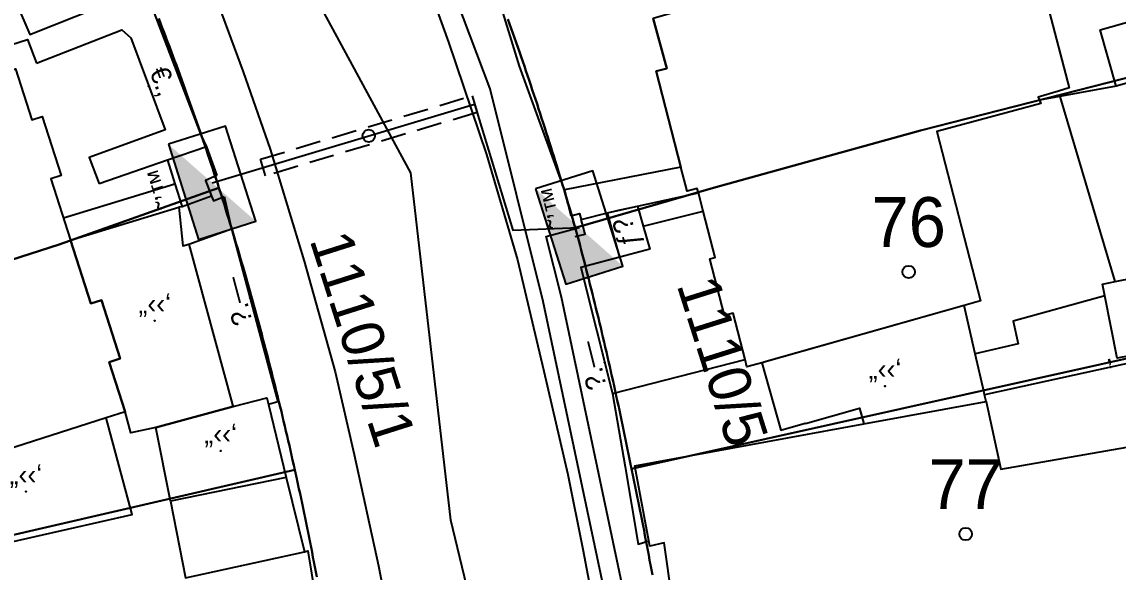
# Model space of a CAD drawing. Header units: metres. Extents: x 218299 to 220222, y 572714 to 574340.
# Drawn here: x 218975.61 to 219019.54, y 573641.8 to 573663.87 of the extents above; entities that cross this region are included whole.
import ezdxf
from ezdxf.enums import TextEntityAlignment as Align

# ---------------------------------------------------------------- set-up
doc = ezdxf.new("R2010")
doc.units = ezdxf.units.M
doc.header["$MEASUREMENT"] = 0
doc.linetypes.add('DASH15', pattern=[1.5, 1, -0.5])
for name, color, linetype in [('1602', 44, 'Continuous'), ('1603', 44, 'Continuous'), ('6151', 102, 'CABLEUNDEXIST03'), ('6261', 7, 'Continuous'), ('6701', 7, 'DASH15'), ('6916', 7, 'Continuous'), ('A_POINTS', 2, 'Continuous'), ('M2200', 253, 'Continuous'), ('M2207', 253, 'Continuous'), ('M2401', 7, 'Continuous'), ('M2404', 7, 'Continuous'), ('M2407', 253, 'Continuous'), ('M2408', 253, 'Continuous'), ('M2412', 253, 'Continuous'), ('M2420', 253, 'Continuous'), ('M2601', 253, 'Continuous'), ('M2602', 253, 'Continuous'), ('M2605', 253, 'Continuous'), ('M2612', 253, 'Continuous')]:
    doc.layers.add(name, color=color, linetype=linetype)
doc.styles.add('HEBTXT', font='HEBTXT')
doc.styles.add('MAVAT_HEBTXT', font='HEBTXT')
doc.linetypes.add('CABLEUNDEXIST03', pattern='A,3.5,[222,elecad.shx,S=0.01,R=0,X=0,Y=0],1.5', length=5)

# ---------------------------------------------------------------- blocks, each defined once
blk = doc.blocks.new('6261')
blk.add_lwpolyline([(-2, -1.2), (2, -1.2), (2, 1.2), (-2, 1.2)], close=True)
at = {"color": 0}
blk.add_solid([(2, 1.2), (-2, -1.2), (2, -1.2)], dxfattribs=at)
at = {"color": 0, "style": 'HEBTXT'}
blk.add_attdef('PIL_NAME', (2.689, 2.418), '', height=1.7, dxfattribs=at)
at = {"style": 'HEBTXT'}
blk.add_attdef('CAMUT_MONIM', (2.489, 0.218), '', height=1.7, dxfattribs=at)
at = {"color": 0, "style": 'HEBTXT', "flags": 1}
for tag, p in [('TYPE', (2.585, -1.773)), ('MAP_TYPE', (2.689, -3.782))]:
    blk.add_attdef(tag, p, '', height=1.7, dxfattribs=at)
blk = doc.blocks.new('6916')
at = {"layer": 'A_POINTS'}
blk.add_circle((0, 0), 0.25, dxfattribs=at)
at = {"color": 0, "style": 'HEBTXT'}
for tag, p in [('HTCH', (0.006, 3.527)), ('PIPE', (0.049, 1.33))]:
    blk.add_attdef(tag, text='', height=1.7, dxfattribs=at).set_placement(p, align=Align.MIDDLE_CENTER)
blk = doc.blocks.new('1603')
at = {"layer": 'A_POINTS'}
blk.add_circle((0, 0), 0.25, dxfattribs=at)
at = {"color": 0, "style": 'HEBTXT'}
blk.add_attdef('PARCEL_NUM', text='', height=2, dxfattribs=at).set_placement((0, 1), align=Align.CENTER)
at = {"color": 0, "style": 'HEBTXT', "flags": 1}
blk.add_attdef('LOT_NUM', text='', height=2, dxfattribs=at).set_placement((0, -2.5), align=Align.CENTER)
blk = doc.blocks.new('M2601')
blk.add_circle((0, 0), 0.025)
at = {"style": 'MAVAT_HEBTXT'}
blk.add_attdef('NAME', text='', height=0.8, dxfattribs=at).set_placement((0, 1.592), align=Align.MIDDLE)
blk = doc.blocks.new('M2602')
blk.add_circle((0, 0), 0.025)
at = {"style": 'MAVAT_HEBTXT'}
blk.add_attdef('NAME', text='', height=0.8, dxfattribs=at).set_placement((0, 1.592), align=Align.MIDDLE)
blk = doc.blocks.new('M2605')
blk.add_circle((0, 0), 0.025)
at = {"style": 'MAVAT_HEBTXT'}
blk.add_attdef('NAME', text='', height=0.8, dxfattribs=at).set_placement((0, 1.592), align=Align.MIDDLE)
blk = doc.blocks.new('M2612')
blk.add_circle((0, 0), 0.025)
at = {"style": 'MAVAT_HEBTXT'}
blk.add_attdef('NAME', text='', height=0.8, dxfattribs=at).set_placement((0, 1.592), align=Align.MIDDLE)
blk = doc.blocks.new('M2207')
blk.add_circle((0, 0), 0.025)
at = {"style": 'MAVAT_HEBTXT'}
blk.add_attdef('NAME', text='', height=0.8, dxfattribs=at).set_placement((0, 1.592), align=Align.MIDDLE)
blk = doc.blocks.new('M2412')
blk.add_circle((0, 0), 0.025)
at = {"style": 'MAVAT_HEBTXT'}
blk.add_attdef('NAME', text='', height=0.8, dxfattribs=at).set_placement((0, 1.592), align=Align.MIDDLE)
blk = doc.blocks.new('111')
at = {"layer": 'M2200'}
for points in [[(219016.711, 573664.544, 581.145), (219017.584, 573661.223, 581.145), (219017.147, 573661.093, 581.313), (219016.34, 573660.854, 581.625), (219016.395, 573660.724, 581.505), (219016.45, 573660.595, 581.385), (219012.28, 573659.472, 581.745), (219014.022, 573652.68, 581.505), (219013.375, 573652.496, 581.505), (219005.35, 573650.215, 581.505), (219005.334, 573650.21, 581.505), (219005.263, 573650.192, 581.505), (219004.665, 573650.038, 581.505), (219004.665, 573650.038, 581.505), (219004.59, 573650.329, 581.521), (219004.114, 573652.18, 581.625), (219003.768, 573652.091, 581.625), (219003.182, 573654.365, 581.625), (219003.388, 573654.418, 581.625), (219002.911, 573656.273, 581.705), (219002.72, 573657.015, 581.737), (219002.677, 573657.184, 581.745), (219002.272, 573657.079, 581.625), (219002.023, 573658.044, 581.577), (219001.032, 573661.894, 581.385), (219001.032, 573661.894, 581.385), (219001.458, 573662.004, 581.505), (219001.458, 573662.004, 581.505), (219000.912, 573664.004, 581.625)], [(219026.347, 573639.625, 581.505), (219019.528, 573638.535, 581.745), (219020.942, 573631.755, 581.385), (219016.669, 573630.978, 581.305), (219009.887, 573629.745, 581.18), (219007.991, 573629.4, 581.145), (219007.964, 573629.63, 581.145), (219003.765, 573628.755, 580.785), (219002.976, 573633.855, 580.905), (219002.976, 573633.855, 580.905), (219004.578, 573634.12, 581.025), (219004.207, 573636.484, 581.025), (219002.328, 573636.095, 581.025), (219002.301, 573636.284, 581.025), (219001.347, 573642.972, 581.025), (219000.77, 573642.844, 581.025), (219000.732, 573643.053, 581.025), (219000.174, 573646.06, 581.025), (219009.353, 573647.743, 581.103), (219014.251, 573648.641, 581.145), (219014.251, 573648.641, 581.145), (219014.841, 573645.936, 581.865), (219024.937, 573647.696, 581.386)]]:
    blk.add_polyline3d(points, dxfattribs=at)
blk.add_polyline3d([(218970.581, 573645.293, 581.865), (218966.176, 573659.046, 581.865), (218975.35, 573661.984, 581.865), (218976.005, 573659.938, 581.865), (218976.425, 573660.072, 581.865), (218977.182, 573657.708, 581.865), (218976.778, 573657.578, 581.865), (218977.566, 573655.116, 581.865), (218978.381, 573652.572, 581.865), (218978.381, 573652.572, 581.865), (218978.8, 573652.706, 581.865), (218978.8, 573652.706, 581.865), (218979.549, 573650.365, 581.865), (218979.549, 573650.365, 581.865), (218979.111, 573650.225, 581.865), (218979.111, 573650.225, 581.865), (218979.75, 573648.23, 581.865), (218979.75, 573648.23, 581.865), (218978.994, 573647.987, 581.865), (218971.329, 573645.533, 581.865), (218970.581, 573645.293, 581.865)], close=True, dxfattribs=at)
at = {"layer": 'M2207'}
for points in [[(219013.623, 573667.68, 581.385), (219000.912, 573664.004, 581.145), (219001.458, 573662.004, 581.145), (219001.032, 573661.894, 581.145), (219002.023, 573658.044, 581.145), (218997.36, 573657.129, 581.025), (218997.36, 573657.129, 581.025), (218995.547, 573662.091, 581.025), (218994.68, 573664.933, 581.025), (218994.834, 573664.976, 581.031), (218994.771, 573665.146, 581.031), (218994.808, 573665.16, 581.032), (219004.993, 573668.815, 581.265), (219005.027, 573668.679, 581.265), (219005.29, 573667.847, 581.265), (219012.797, 573670.535, 581.265)], [(219021.142, 573664.205, 580.905), (219021.142, 573664.205, 580.905), (219021.784, 573661.946, 580.905), (219021.784, 573661.946, 580.905), (219019.461, 573661.286, 581.505), (219019.461, 573661.286, 581.505), (219018.818, 573663.545, 581.505), (219021.142, 573664.205, 580.905)], [(218982.296, 573654.957, 581.745), (218984.055, 573648.504, 581.745), (218984.078, 573648.447, 581.745), (218980.977, 573647.595, 581.745), (218979.982, 573647.385, 581.745), (218979.75, 573648.23, 581.745), (218979.111, 573650.225, 581.745), (218979.549, 573650.365, 581.745), (218978.8, 573652.706, 581.745), (218978.381, 573652.572, 581.745), (218977.566, 573655.116, 581.145), (218981.9, 573656.44, 581.145), (218981.9, 573656.44, 581.145), (218982.062, 573654.886, 581.745), (218982.062, 573654.886, 581.745), (218982.296, 573654.957, 581.745)], [(219023.817, 573651.226, 581.385), (219019.501, 573650.378, 581.385), (219019.01, 573652.876, 580.982), (219018.916, 573653.353, 580.905), (219019.419, 573653.452, 580.905), (219023.232, 573654.201, 580.905), (219023.817, 573651.226, 581.385)], [(219013.375, 573652.496, 581.505), (219005.263, 573650.192, 581.505), (219006.028, 573647.499, 581.145), (219007.003, 573647.776, 581.145), (219007.007, 573647.764, 581.145), (219009.173, 573648.38, 580.905), (219009.353, 573647.743, 580.905), (219014.251, 573648.641, 580.905), (219014.189, 573648.91, 580.947), (219014.169, 573648.999, 580.96), (219013.815, 573650.562, 581.204)], [(218986.197, 573645.594, 580.185), (218981.574, 573644.643, 580.185), (218981.574, 573644.643, 580.185), (218980.977, 573647.595, 580.185), (218984.078, 573648.447, 580.185), (218985.426, 573648.788, 580.185), (218985.491, 573648.518, 580.185), (218986.197, 573645.594, 580.185), (218986.197, 573645.594, 580.185)], [(218978.994, 573647.987, 581.78), (218971.329, 573645.533, 581.78), (218972.25, 573642.34, 581.6), (218972.25, 573642.34, 581.6), (218980.033, 573644.106, 581.6)]]:
    blk.add_polyline3d(points, close=True, dxfattribs=at)
at = {"layer": 'M2401'}
for points in [[(218990.835, 573668.239, 578.565), (218992.708, 573663.05, 578.445), (218994.228, 573658.55, 578.445), (218995.47, 573654.323, 578.445), (218996.533, 573649.854, 578.325), (218997.487, 573645.717, 578.085), (218998.092, 573642.726, 578.085), (218998.692, 573639.547, 578.085)], [(218975.465, 573681.895, 578.743), (218977.028, 573679.15, 578.655), (218978.359, 573676.574, 578.609), (218979.62, 573673.963, 578.545), (218980.811, 573671.32, 578.463), (218981.929, 573668.647, 578.363), (218982.9, 573666.148, 578.254), (218984.476, 573661.861, 578.374), (218985.564, 573658.771, 578.254), (218986.919, 573654.273, 578.254), (218988.169, 573649.84, 578.014), (218988.926, 573646.519, 577.774), (218989.899, 573642.056, 577.774), (218990.702, 573637.894, 577.774), (218991.326, 573633.038, 577.774), (218991.745, 573628.968, 577.534), (218992.079, 573624.48, 577.414), (218992.213, 573621.648, 577.294), (218992.271, 573617.389, 577.183)]]:
    blk.add_polyline3d(points, dxfattribs=at)
at = {"layer": 'M2404'}
for points in [[(218990.835, 573668.239, 578.565), (218992.708, 573663.05, 578.445), (218994.228, 573658.55, 578.445), (218995.47, 573654.323, 578.445), (218996.533, 573649.854, 578.325), (218997.487, 573645.717, 578.085), (218998.092, 573642.726, 578.085), (218998.692, 573639.547, 578.085)], [(218975.465, 573681.895, 578.743), (218977.028, 573679.15, 578.655), (218978.359, 573676.574, 578.609), (218979.62, 573673.963, 578.545), (218980.811, 573671.32, 578.463), (218981.929, 573668.647, 578.363), (218982.9, 573666.148, 578.254), (218984.476, 573661.861, 578.374), (218985.564, 573658.771, 578.254), (218986.919, 573654.273, 578.254), (218988.169, 573649.84, 578.014), (218988.926, 573646.519, 577.774), (218989.899, 573642.056, 577.774), (218990.702, 573637.894, 577.774), (218991.326, 573633.038, 577.774), (218991.745, 573628.968, 577.534), (218992.079, 573624.48, 577.414), (218992.213, 573621.648, 577.294), (218992.271, 573617.389, 577.183)]]:
    blk.add_polyline3d(points, dxfattribs=at)
at = {"layer": 'M2407'}
for points in [[(218965.315, 573657.992, 579.47), (218964.783, 573659.546, 579.47), (218961.238, 573658.144, 579.5), (218960.939, 573658.808, 579.5), (218964.53, 573660.151, 579.47), (218964.435, 573660.366, 579.47), (218968.494, 573662.525, 579.38), (218971.749, 573663.69, 579.38), (218972.435, 573662.086, 579.35), (218975.841, 573663.168, 579.32), (218976.196, 573662.216, 579.32), (218976.196, 573662.216, 579.32)], [(219019.419, 573653.452, 578.662), (219017.212, 573660.874, 578.836)], [(219000.508, 573655.679, 579.022), (219002.911, 573656.273, 579.022)], [(219019.01, 573652.876, 578.738), (219015.34, 573651.869, 578.783), (219015.538, 573650.96, 578.783), (219013.815, 573650.562, 578.783)]]:
    blk.add_polyline3d(points, dxfattribs=at)
at = {"layer": 'M2408'}
for points in [[(218983.004, 573658.862, 578.333), (218983.42, 573657.711, 578.333)], [(218983.715, 573656.863, 578.333), (218984.017, 573655.575, 578.333)], [(218986.197, 573645.594, 577.973), (218986.933, 573642.618, 577.973)]]:
    blk.add_polyline3d(points, dxfattribs=at)
at = {"layer": 'M2412'}
blk.add_polyline3d([(219000.277, 573656.482, 578.963), (219000.508, 573655.679, 578.963), (219000.773, 573654.759, 578.963), (218999.572, 573654.435, 578.333), (218999.078, 573656.207, 578.333)], close=True, dxfattribs=at)
at = {"layer": 'M2420', "linetype": 'Continuous', "lineweight": -3}
blk.add_lwpolyline([(218784.91, 573498.19), (218799.09, 573491.38), (218833, 573481.62), (218860.8, 573479.62), (218884.2, 573481.19), (218908, 573487.81), (218929.09, 573498.38), (218936.2, 573503.5), (218951.5, 573513.19), (218966.91, 573529), (218976.7, 573544.88), (218985.627, 573563.641), (218988, 573565.81), (218995.09, 573587.88), (218998.81, 573618.93), (218992.8, 573643.88), (218991.2, 573657.81), (218964.91, 573706.38)], dxfattribs=at)
at = {"layer": 'M2601'}
for points in [[(219019.461, 573661.286, 580.493), (219016.395, 573660.724, 580.493)], [(218982.039, 573656.457, 580.34), (218981.9, 573656.44, 580.34)], [(219024.299, 573651.135, 581.303), (219014.189, 573648.91, 581.303)], [(218999.274, 573648.958, 580.403), (218999.784, 573646.018, 580.403), (219000.313, 573642.923, 580.223), (219000.732, 573643.053, 580.223)]]:
    blk.add_polyline3d(points, dxfattribs=at)
at = {"layer": 'M2602'}
for points in [[(218976.196, 573662.216, 579.335), (218979.611, 573663.55, 579.2), (218979.983, 573663.233, 579.2), (218981.348, 573659.535, 579.29), (218978.315, 573658.43, 579.38), (218978.714, 573657.378, 579.35)], [(218983.42, 573657.711, 579.71), (218983.42, 573657.711, 579.71), (218982.967, 573657.51, 579.71), (218983.21, 573656.885, 579.71), (218983.285, 573656.694, 579.71), (218983.715, 573656.863, 579.71), (218983.715, 573656.863, 579.71)], [(218977.281, 573656.007, 579.744), (218981.742, 573657.369, 579.35), (218981.742, 573657.369, 579.35)], [(218997.613, 573656.097, 580.313), (218997.96, 573656.189, 580.313), (218998.018, 573655.938, 580.313), (218998.018, 573655.938, 580.313), (218999.078, 573656.207, 580.313), (218999.468, 573656.306, 580.313), (219000.277, 573656.482, 580.313), (219002.72, 573657.015, 580.313)], [(218983.21, 573656.885, 579.18), (218982.039, 573656.457, 579.18)], [(218997.789, 573655.26, 579.773), (218998.185, 573655.358, 579.773), (218998.018, 573655.938, 579.773)]]:
    blk.add_polyline3d(points, dxfattribs=at)
at = {"layer": 'M2605'}
for points in [[(218974.816, 573665.96, 579.417), (218975.932, 573663.37, 579.35), (218980.545, 573665.208, 579.192), (218980.545, 573665.208, 579.192), (218982.786, 573659.346, 579.17)], [(218982.786, 573659.346, 579.17), (218983.004, 573658.862, 579.17), (218983.004, 573658.862, 579.17), (218981.443, 573658.322, 579.235), (218978.714, 573657.378, 579.35)], [(218982.296, 573654.957, 579.327), (218984.017, 573655.575, 579.17), (218984.017, 573655.575, 579.17), (218985.867, 573648.625, 579.17), (218985.867, 573648.625, 579.17), (218985.491, 573648.518, 579.17)], [(219000.773, 573654.759, 578.963), (218999.572, 573654.435, 578.963), (218998.014, 573654.015, 578.963), (218999.274, 573648.958, 578.963), (218999.274, 573648.958, 578.963), (219004.59, 573650.329, 578.963)], [(218981.574, 573644.643, 578.75), (218982.164, 573641.567, 578.75), (218986.933, 573642.618, 578.75), (218987.077, 573642.649, 578.75), (218988.234, 573635.562, 578.75), (218988.234, 573635.562, 578.75), (218986.94, 573635.427, 578.75), (218985.816, 573635.311, 578.75), (218984.545, 573635.179, 578.75)]]:
    blk.add_polyline3d(points, dxfattribs=at)
at = {"layer": 'M2612'}
for points in [[(218981.443, 573658.322, 580.34), (218981.742, 573657.369, 580.34), (218982.039, 573656.457, 580.34), (218982.039, 573656.457, 580.34)], [(218997.36, 573657.129, 580.313), (218997.613, 573656.097, 580.313)]]:
    blk.add_polyline3d(points, dxfattribs=at)
at = {"layer": 'M2207'}
ref = blk.add_blockref('M2207', (218980.937, 573651.882), dxfattribs=dict(at, xscale=0.5, yscale=0.5, zscale=0.5))
ref.add_attrib('NAME', '„‹‹‘', dxfattribs={"layer": '0', "height": 0.8, "style": 'MAVAT_HEBTXT'}).set_placement((218980.937, 573652.507), align=Align.MIDDLE)
ref = blk.add_blockref('M2207', (219010.2, 573649.258), dxfattribs=dict(at, xscale=0.5, yscale=0.5, zscale=0.5))
ref.add_attrib('NAME', '„‹‹‘', dxfattribs={"layer": '0', "height": 0.8, "style": 'MAVAT_HEBTXT'}).set_placement((219010.2, 573649.883), align=Align.MIDDLE)
ref = blk.add_blockref('M2207', (218983.578, 573646.661), dxfattribs=dict(at, xscale=0.5, yscale=0.5, zscale=0.5))
ref.add_attrib('NAME', '„‹‹‘', dxfattribs={"layer": '0', "height": 0.8, "style": 'MAVAT_HEBTXT'}).set_placement((218983.578, 573647.286), align=Align.MIDDLE)
ref = blk.add_blockref('M2207', (218975.773, 573645.028), dxfattribs=dict(at, xscale=0.5, yscale=0.5, zscale=0.5))
ref.add_attrib('NAME', '„‹‹‘', dxfattribs={"layer": '0', "height": 0.8, "style": 'MAVAT_HEBTXT'}).set_placement((218975.773, 573645.653), align=Align.MIDDLE)
at = {"layer": 'M2412'}
ref = blk.add_blockref('M2412', (218999.567, 573654.452), dxfattribs=dict(at, xscale=0.5, yscale=0.5, zscale=0.5))
ref.add_attrib('NAME', 'ƒ\x8e', dxfattribs={"layer": '0', "height": 0.8, "rotation": 105.5757, "style": 'MAVAT_HEBTXT'}).set_placement((218999.9, 573655.448), align=Align.MIDDLE)
at = {"layer": 'M2601'}
ref = blk.add_blockref('M2601', (219019.244, 573650.023), dxfattribs=dict(at, xscale=0.5, yscale=0.5, zscale=0.5))
ref.add_attrib('NAME', '‚', dxfattribs={"layer": '0', "height": 0.8, "rotation": 12.4104, "style": 'MAVAT_HEBTXT'}).set_placement((219019.126, 573650.56), align=Align.MIDDLE)
at = {"layer": 'M2602'}
ref = blk.add_blockref('M2602', (218980.7, 573661.292), dxfattribs=dict(at, xscale=0.5, yscale=0.5, zscale=0.5))
ref.add_attrib('NAME', '€.‚', dxfattribs={"layer": '0', "height": 0.8, "rotation": 290.2705, "style": 'MAVAT_HEBTXT'}).set_placement((218981.216, 573661.482), align=Align.MIDDLE)
at = {"layer": 'M2605'}
ref = blk.add_blockref('M2605', (218984.756, 573652.798), dxfattribs=dict(at, xscale=0.5, yscale=0.5, zscale=0.5))
ref.add_attrib('NAME', '\x9a.—', dxfattribs={"layer": '0', "height": 0.8, "rotation": 104.9003, "style": 'MAVAT_HEBTXT'}).set_placement((218984.225, 573652.657), align=Align.MIDDLE)
ref = blk.add_blockref('M2605', (218998.962, 573650.209), dxfattribs=dict(at, xscale=0.5, yscale=0.5, zscale=0.5))
ref.add_attrib('NAME', '\x9a.—', dxfattribs={"layer": '0', "height": 0.8, "rotation": 103.9921, "style": 'MAVAT_HEBTXT'}).set_placement((218998.429, 573650.076), align=Align.MIDDLE)
at = {"layer": 'M2612'}
ref = blk.add_blockref('M2612', (218981.736, 573657.388), dxfattribs=dict(at, xscale=0.5, yscale=0.5, zscale=0.5))
ref.add_attrib('NAME', '˜’™', dxfattribs={"layer": '0', "height": 0.8, "rotation": 107.3915, "style": 'MAVAT_HEBTXT'}).set_placement((218981.211, 573657.223), align=Align.MIDDLE)
ref = blk.add_blockref('M2612', (218997.486, 573656.613), dxfattribs=dict(at, xscale=0.5, yscale=0.5, zscale=0.5))
ref.add_attrib('NAME', '˜’™', dxfattribs={"layer": '0', "height": 0.8, "rotation": 103.7669, "style": 'MAVAT_HEBTXT'}).set_placement((218996.952, 573656.482), align=Align.MIDDLE)

msp = doc.modelspace()

# ---------------------------------------------------------------- linework, layer by layer
at = {"layer": '1602'}
for points in [[(218981.0955, 573664.0021), (218981.1675, 573663.8155), (218981.2392, 573663.6289), (218981.3107, 573663.4421), (218981.3818, 573663.2551), (218981.4527, 573663.0681), (218981.5233, 573662.881), (218981.5937, 573662.6938), (218981.6637, 573662.5064), (218981.7335, 573662.319), (218981.8029, 573662.1315), (218981.8721, 573661.9438), (218981.9411, 573661.7561), (218982.0097, 573661.5682), (218982.078, 573661.3803), (218982.1461, 573661.1922), (218982.2139, 573661.004), (218982.2814, 573660.8158), (218982.3486, 573660.6274), (218982.4156, 573660.4389), (218982.4822, 573660.2504), (218982.5486, 573660.0617), (218982.6147, 573659.8729), (218982.6805, 573659.6841), (218982.746, 573659.4951), (218982.8112, 573659.3061), (218982.8762, 573659.1169), (218982.9408, 573658.9276), (218983.0052, 573658.7383), (218983.0693, 573658.5488), (218983.1331, 573658.3593), (218983.1967, 573658.1696), (218983.2599, 573657.9799), (218983.3228, 573657.7901), (218983.3855, 573657.6001), (218983.4479, 573657.4101), (218983.51, 573657.22), (218977.11, 573654.94), (218968.92, 573652.31)], [(218987.4273, 573641.6171), (218987.3903, 573641.8137), (218987.3529, 573642.0101), (218987.3153, 573642.2066), (218987.2773, 573642.4029), (218987.2391, 573642.5992), (218987.2005, 573642.7955), (218987.1617, 573642.9917), (218987.1226, 573643.1878), (218987.0832, 573643.3839), (218987.0435, 573643.5799), (218987.0034, 573643.7759), (218986.9631, 573643.9718), (218986.9225, 573644.1676), (218986.8817, 573644.3634), (218986.8405, 573644.5591), (218986.799, 573644.7548), (218986.7572, 573644.9503), (218986.7151, 573645.1459), (218986.6728, 573645.3413), (218986.6301, 573645.5367), (218986.55, 573645.9), (218986.5065, 573646.0952), (218986.4628, 573646.2904), (218986.4187, 573646.4855), (218986.3744, 573646.6805), (218986.3298, 573646.8754), (218986.2849, 573647.0703), (218986.2396, 573647.2652), (218986.1941, 573647.4599), (218986.1483, 573647.6546), (218986.1022, 573647.8492), (218986.0558, 573648.0438), (218986.0092, 573648.2382), (218985.9622, 573648.4326), (218985.9149, 573648.627), (218985.8674, 573648.8212), (218985.8195, 573649.0154), (218985.7714, 573649.2095), (218985.7229, 573649.4036), (218985.6742, 573649.5976), (218985.6252, 573649.7915), (218985.5759, 573649.9853), (218985.5263, 573650.179), (218985.4764, 573650.3727), (218985.4262, 573650.5663), (218985.3757, 573650.7599), (218985.325, 573650.9533), (218985.2739, 573651.1467), (218985.2226, 573651.34), (218985.1709, 573651.5332), (218985.119, 573651.7263), (218985.0668, 573651.9194), (218985.0143, 573652.1124), (218984.9615, 573652.3053), (218984.9084, 573652.4981), (218984.855, 573652.6909), (218984.8014, 573652.8835), (218984.7474, 573653.0761), (218984.6932, 573653.2686), (218984.6386, 573653.461), (218984.5838, 573653.6534), (218984.5287, 573653.8456), (218984.4733, 573654.0378), (218984.4176, 573654.2299), (218984.3616, 573654.4219), (218984.3053, 573654.6138), (218984.2488, 573654.8057), (218984.1919, 573654.9974), (218984.1348, 573655.1891), (218984.0774, 573655.3806), (218984.0197, 573655.5721), (218983.9617, 573655.7635), (218983.9034, 573655.9549), (218983.8448, 573656.1461), (218983.7859, 573656.3372), (218983.7268, 573656.5283), (218983.6674, 573656.7193), (218983.6076, 573656.9101), (218983.51, 573657.22), (218983.4479, 573657.4101), (218983.3855, 573657.6001), (218983.3228, 573657.7901), (218983.2599, 573657.9799), (218983.1967, 573658.1696), (218983.1331, 573658.3593), (218983.0693, 573658.5488), (218983.0052, 573658.7383), (218982.9408, 573658.9276), (218982.8762, 573659.1169), (218982.8112, 573659.3061), (218982.746, 573659.4951), (218982.6805, 573659.6841), (218982.6147, 573659.8729), (218982.5486, 573660.0617), (218982.4822, 573660.2504), (218982.4156, 573660.4389), (218982.3486, 573660.6274), (218982.2814, 573660.8158), (218982.2139, 573661.004), (218982.1461, 573661.1922), (218982.078, 573661.3803), (218982.0097, 573661.5682), (218981.9411, 573661.7561), (218981.8721, 573661.9438), (218981.8029, 573662.1315), (218981.7335, 573662.319), (218981.6637, 573662.5064), (218981.5937, 573662.6938), (218981.5233, 573662.881), (218981.4527, 573663.0681), (218981.3818, 573663.2551), (218981.3107, 573663.4421), (218981.2392, 573663.6289), (218981.1675, 573663.8155), (218981.0955, 573664.0021)], [(218995.0889, 573663.9838), (218995.1559, 573663.7954), (218995.2226, 573663.6068), (218995.2891, 573663.4182), (218995.3553, 573663.2294), (218995.4212, 573663.0406), (218995.4869, 573662.8517), (218995.5523, 573662.6627), (218995.6175, 573662.4736), (218995.6824, 573662.2845), (218995.747, 573662.0952), (218995.8114, 573661.9059), (218995.8755, 573661.7164), (218995.9394, 573661.5269), (218996.003, 573661.3373), (218996.0664, 573661.1476), (218996.1295, 573660.9578), (218996.1923, 573660.7679), (218996.2549, 573660.5779), (218996.3172, 573660.3879), (218996.3792, 573660.1978), (218996.441, 573660.0076), (218996.5025, 573659.8173), (218996.5638, 573659.6269), (218996.6248, 573659.4364), (218996.6856, 573659.2458), (218996.746, 573659.0552), (218996.8063, 573658.8645), (218996.8662, 573658.6737), (218996.9259, 573658.4828), (218996.9854, 573658.2919), (218997.0446, 573658.1008), (218997.1035, 573657.9097), (218997.1621, 573657.7185), (218997.2205, 573657.5272), (218997.2786, 573657.3358), (218997.3365, 573657.1444), (218997.3941, 573656.9529), (218997.4515, 573656.7613), (218997.5085, 573656.5696), (218997.5654, 573656.3778), (218997.6219, 573656.186), (218997.6782, 573655.9941), (218997.7342, 573655.8021), (218997.79, 573655.61), (218997.8754, 573655.291), (218997.9267, 573655.0977), (218997.9778, 573654.9043), (218998.0286, 573654.7109), (218998.0792, 573654.5174), (218998.1295, 573654.3238), (218998.1795, 573654.1302), (218998.2293, 573653.9365), (218998.2788, 573653.7427), (218998.328, 573653.5488), (218998.377, 573653.3549), (218998.4257, 573653.161), (218998.4741, 573652.9669), (218998.5223, 573652.7728), (218998.5702, 573652.5786), (218998.6178, 573652.3844), (218998.6652, 573652.1901), (218998.7123, 573651.9957), (218998.7591, 573651.8013), (218998.8057, 573651.6068), (218998.852, 573651.4122), (218998.898, 573651.2176), (218998.9438, 573651.0229), (218998.9893, 573650.8281), (218999.0345, 573650.6333), (218999.0795, 573650.4384), (218999.1242, 573650.2435), (218999.1687, 573650.0485), (218999.2128, 573649.8534), (218999.2567, 573649.6583), (218999.3004, 573649.4631), (218999.3437, 573649.2679), (218999.3868, 573649.0726), (218999.4297, 573648.8772), (218999.4722, 573648.6818), (218999.5145, 573648.4863), (218999.5566, 573648.2908), (218999.5983, 573648.0952), (218999.6398, 573647.8995), (218999.681, 573647.7038), (218999.722, 573647.5081), (218999.7627, 573647.3123), (218999.8031, 573647.1164), (218999.8433, 573646.9205), (218999.8831, 573646.7245), (218999.9228, 573646.5284), (218999.9621, 573646.3323), (219000.0012, 573646.1362), (219000.04, 573645.94), (219000.1075, 573645.6209), (219000.1485, 573645.4251), (219000.1892, 573645.2293), (219000.2297, 573645.0334), (219000.2699, 573644.8375), (219000.3098, 573644.6416), (219000.3495, 573644.4455), (219000.3889, 573644.2494), (219000.428, 573644.0533), (219000.4668, 573643.8571), (219000.5054, 573643.6609), (219000.5437, 573643.4646), (219000.5818, 573643.2682), (219000.6196, 573643.0718), (219000.6571, 573642.8754), (219000.6943, 573642.6789), (219000.7313, 573642.4823), (219000.768, 573642.2857), (219000.8044, 573642.0891), (219000.8406, 573641.8924), (219000.8765, 573641.6956)], [(219021.67, 573662.08), (219011.62, 573659.52), (219003.33, 573657.22), (218997.79, 573655.61), (218997.7342, 573655.8021), (218997.6782, 573655.9941), (218997.6219, 573656.186), (218997.5654, 573656.3778), (218997.5085, 573656.5696), (218997.4515, 573656.7613), (218997.3941, 573656.9529), (218997.3365, 573657.1444), (218997.2786, 573657.3358), (218997.2205, 573657.5272), (218997.1621, 573657.7185), (218997.1035, 573657.9097), (218997.0446, 573658.1008), (218996.9854, 573658.2919), (218996.9259, 573658.4828), (218996.8662, 573658.6737), (218996.8063, 573658.8645), (218996.746, 573659.0552), (218996.6856, 573659.2458), (218996.6248, 573659.4364), (218996.5638, 573659.6269), (218996.5025, 573659.8173), (218996.441, 573660.0076), (218996.3792, 573660.1978), (218996.3172, 573660.3879), (218996.2549, 573660.5779), (218996.1923, 573660.7679), (218996.1295, 573660.9578), (218996.0664, 573661.1476), (218996.003, 573661.3373), (218995.9394, 573661.5269), (218995.8755, 573661.7164), (218995.8114, 573661.9059), (218995.747, 573662.0952), (218995.6824, 573662.2845), (218995.6175, 573662.4736), (218995.5523, 573662.6627), (218995.4869, 573662.8517), (218995.4212, 573663.0406), (218995.3553, 573663.2294), (218995.2891, 573663.4182), (218995.2226, 573663.6068), (218995.1559, 573663.7954), (218995.0889, 573663.9838)], [(219024.2, 573651.33), (219000.04, 573645.94), (219000.0012, 573646.1362), (218999.9621, 573646.3323), (218999.9228, 573646.5284), (218999.8831, 573646.7245), (218999.8433, 573646.9205), (218999.8031, 573647.1164), (218999.7627, 573647.3123), (218999.722, 573647.5081), (218999.681, 573647.7038), (218999.6398, 573647.8995), (218999.5983, 573648.0952), (218999.5566, 573648.2908), (218999.5145, 573648.4863), (218999.4722, 573648.6818), (218999.4297, 573648.8772), (218999.3868, 573649.0726), (218999.3437, 573649.2679), (218999.3004, 573649.4631), (218999.2567, 573649.6583), (218999.2128, 573649.8534), (218999.1687, 573650.0485), (218999.1242, 573650.2435), (218999.0795, 573650.4384), (218999.0345, 573650.6333), (218998.9893, 573650.8281), (218998.9438, 573651.0229), (218998.898, 573651.2176), (218998.852, 573651.4122), (218998.8057, 573651.6068), (218998.7591, 573651.8013), (218998.7123, 573651.9957), (218998.6652, 573652.1901), (218998.6178, 573652.3844), (218998.5702, 573652.5786), (218998.5223, 573652.7728), (218998.4741, 573652.9669), (218998.4257, 573653.161), (218998.377, 573653.3549), (218998.328, 573653.5488), (218998.2788, 573653.7427), (218998.2293, 573653.9365), (218998.1795, 573654.1302), (218998.1295, 573654.3238), (218998.0792, 573654.5174), (218998.0286, 573654.7109), (218997.9778, 573654.9043), (218997.9267, 573655.0977), (218997.8754, 573655.291), (218997.79, 573655.61), (219003.33, 573657.22), (219011.62, 573659.52), (219021.67, 573662.08)], [(218968.92, 573652.31), (218977.11, 573654.94), (218983.51, 573657.22), (218983.6076, 573656.9101), (218983.6674, 573656.7193), (218983.7268, 573656.5283), (218983.7859, 573656.3372), (218983.8448, 573656.1461), (218983.9034, 573655.9549), (218983.9617, 573655.7635), (218984.0197, 573655.5721), (218984.0774, 573655.3806), (218984.1348, 573655.1891), (218984.1919, 573654.9974), (218984.2488, 573654.8057), (218984.3053, 573654.6138), (218984.3616, 573654.4219), (218984.4176, 573654.2299), (218984.4733, 573654.0378), (218984.5287, 573653.8456), (218984.5838, 573653.6534), (218984.6386, 573653.461), (218984.6932, 573653.2686), (218984.7474, 573653.0761), (218984.8014, 573652.8835), (218984.855, 573652.6909), (218984.9084, 573652.4981), (218984.9615, 573652.3053), (218985.0143, 573652.1124), (218985.0668, 573651.9194), (218985.119, 573651.7263), (218985.1709, 573651.5332), (218985.2226, 573651.34), (218985.2739, 573651.1467), (218985.325, 573650.9533), (218985.3757, 573650.7599), (218985.4262, 573650.5663), (218985.4764, 573650.3727), (218985.5263, 573650.179), (218985.5759, 573649.9853), (218985.6252, 573649.7915), (218985.6742, 573649.5976), (218985.7229, 573649.4036), (218985.7714, 573649.2095), (218985.8195, 573649.0154), (218985.8674, 573648.8212), (218985.9149, 573648.627), (218985.9622, 573648.4326), (218986.0092, 573648.2382), (218986.0558, 573648.0438), (218986.1022, 573647.8492), (218986.1483, 573647.6546), (218986.1941, 573647.4599), (218986.2396, 573647.2652), (218986.2849, 573647.0703), (218986.3298, 573646.8754), (218986.3744, 573646.6805), (218986.4187, 573646.4855), (218986.4628, 573646.2904), (218986.5065, 573646.0952), (218986.55, 573645.9), (218962.39, 573640.31)], [(219000.8765, 573641.6956), (219000.8406, 573641.8924), (219000.8044, 573642.0891), (219000.768, 573642.2857), (219000.7313, 573642.4823), (219000.6943, 573642.6789), (219000.6571, 573642.8754), (219000.6196, 573643.0718), (219000.5818, 573643.2682), (219000.5437, 573643.4646), (219000.5054, 573643.6609), (219000.4668, 573643.8571), (219000.428, 573644.0533), (219000.3889, 573644.2494), (219000.3495, 573644.4455), (219000.3098, 573644.6416), (219000.2699, 573644.8375), (219000.2297, 573645.0334), (219000.1892, 573645.2293), (219000.1485, 573645.4251), (219000.1075, 573645.6209), (219000.04, 573645.94), (219024.2, 573651.33)], [(218962.39, 573640.31), (218986.55, 573645.9), (218986.6301, 573645.5367), (218986.6728, 573645.3413), (218986.7151, 573645.1459), (218986.7572, 573644.9503), (218986.799, 573644.7548), (218986.8405, 573644.5591), (218986.8817, 573644.3634), (218986.9225, 573644.1676), (218986.9631, 573643.9718), (218987.0034, 573643.7759), (218987.0435, 573643.5799), (218987.0832, 573643.3839), (218987.1226, 573643.1878), (218987.1617, 573642.9917), (218987.2005, 573642.7955), (218987.2391, 573642.5992), (218987.2773, 573642.4029), (218987.3153, 573642.2066), (218987.3529, 573642.0101), (218987.3903, 573641.8137), (218987.4273, 573641.6171)]]:
    msp.add_lwpolyline(points, dxfattribs=at)
at = {"layer": '6151'}
for points in [[(219000.3601, 573601.3152), (219000.3526, 573601.1419), (219000.2329, 573601.1409), (219000.2426, 573601.6852), (218999.5106, 573602.3109), (219001.2219, 573626.9584), (218999.6495, 573637.7305), (218996.5048, 573652.6543), (218994.3709, 573661.1822), (218992.0123, 573667.4659), (218989.3169, 573673.3008), (218990.6467, 573674.697)], [(218983.2341, 573657.4168), (218993.751, 573660.5698), (218995.279, 573655.5137), (218997.9469, 573655.6214)], [(219001.6667, 573636.064), (219000.6447, 573636.1055), (219000.3882, 573637.8621), (218997.2358, 573652.8227), (218996.6243, 573655.2663), (218997.9469, 573655.6214)]]:
    msp.add_lwpolyline(points, dxfattribs=at)
at = {"layer": '6701'}
msp.add_lwpolyline([(218993.651, 573660.905), (218993.852, 573660.235), (218985.373, 573657.693), (218985.172, 573658.363)], close=True, dxfattribs=at)

# ---------------------------------------------------------------- block references
msp.add_blockref('111', (0, 0))
at = {"layer": '1603'}
for p, values in [((219011.1496, 573653.8414), {'PARCEL_NUM': '76'}), ((219013.4312, 573643.3264), {'PARCEL_NUM': '77'})]:
    msp.add_blockref('1603', p, dxfattribs=at).add_auto_attribs(values)
at = {"layer": '6261'}
ref = msp.add_blockref('6261', (218983.2341, 573657.4168), dxfattribs=dict(at, rotation=287.6199999999113))
ref.add_attrib('PIL_NAME', '1110/5/1', (218987.1318, 573655.1286), dxfattribs={"layer": '0', "color": 0, "height": 1.7, "rotation": 287.62, "style": 'HEBTXT'})
ref = msp.add_blockref('6261', (218997.9469, 573655.6214), dxfattribs=dict(at, rotation=287.5199999999113))
ref.add_attrib('PIL_NAME', '1110/5', (219001.8406, 573653.3264), dxfattribs={"layer": '0', "color": 0, "height": 1.7, "rotation": 287.52, "style": 'HEBTXT'})
at = {"layer": '6916', "rotation": 16.6887}
msp.add_blockref('6916', (218989.512, 573659.299), dxfattribs=at)

doc.saveas('drawing.dxf')
